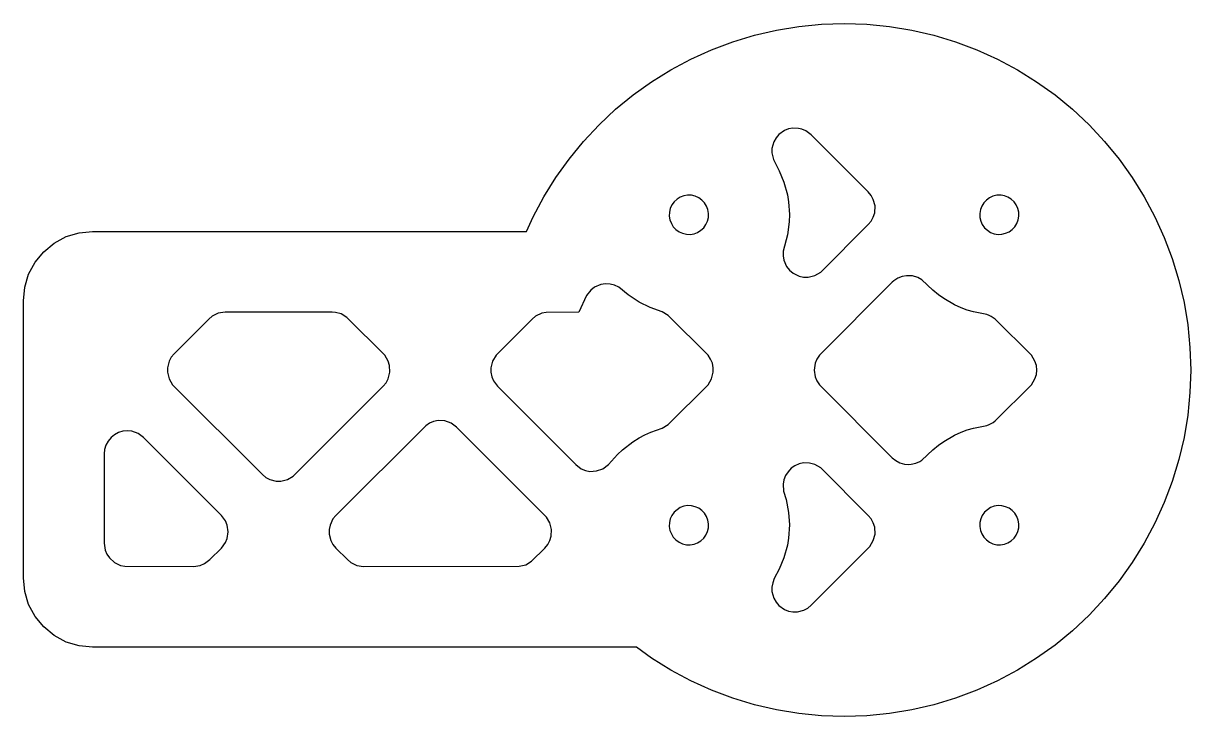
# Model space of a CAD drawing. Header units: millimetres. Extents: x 0 to 101, y 0 to 60.
import ezdxf

# ---------------------------------------------------------------- set-up
doc = ezdxf.new("R2010")
doc.units = ezdxf.units.MM
doc.layers.add('CUT', color=1, linetype='Continuous')

msp = doc.modelspace()

# ---------------------------------------------------------------- linework, layer by layer
at = {"layer": 'CUT'}
for points in [[(71.06, 60), (73.02, 59.94), (74.97, 59.74), (76.91, 59.42), (78.82, 58.98), (80.7, 58.41), (82.54, 57.72), (84.32, 56.91), (86.06, 55.98), (87.72, 54.94), (89.32, 53.8), (90.84, 52.56), (92.27, 51.21), (93.61, 49.78), (94.86, 48.26), (96, 46.67), (97.04, 45), (97.96, 43.27), (98.77, 41.48), (99.46, 39.64), (100.03, 37.76), (100.48, 35.85), (100.8, 33.92), (100.99, 31.96), (101.06, 30), (100.99, 28.04), (100.8, 26.08), (100.48, 24.15), (100.03, 22.24), (99.46, 20.36), (98.77, 18.52), (97.96, 16.73), (97.04, 15), (96, 13.33), (94.86, 11.74), (93.61, 10.22), (92.27, 8.79), (90.84, 7.44), (89.32, 6.2), (87.72, 5.06), (86.06, 4.02), (84.32, 3.09), (82.54, 2.28), (80.7, 1.59), (78.82, 1.02), (76.91, 0.58), (74.97, 0.26), (73.02, 0.06), (71.06, 0), (69.09, 0.06), (67.14, 0.26), (65.2, 0.58), (63.29, 1.02), (61.41, 1.59), (59.57, 2.28), (57.79, 3.09), (56.06, 4.02), (54.39, 5.06), (53.07, 6), (6, 6), (4.83, 6.12), (3.7, 6.46), (2.67, 7.01), (1.76, 7.76), (1.01, 8.67), (0.46, 9.7), (0.12, 10.83), (0, 12), (0, 36), (0.12, 37.17), (0.46, 38.3), (1.01, 39.33), (1.76, 40.24), (2.67, 40.99), (3.7, 41.54), (4.83, 41.88), (6, 42), (43.57, 42), (44.15, 43.27), (45.07, 45), (46.11, 46.67), (47.25, 48.26), (48.5, 49.78), (49.84, 51.21), (51.27, 52.56), (52.79, 53.8), (54.39, 54.94), (56.06, 55.98), (57.79, 56.91), (59.57, 57.72), (61.41, 58.41), (63.29, 58.98), (65.2, 59.42), (67.14, 59.74), (69.09, 59.94), (71.06, 60)], [(67.1, 50.91), (66.62, 50.93), (66.24, 50.86), (65.88, 50.72), (65.41, 50.38), (65.16, 50.08), (64.97, 49.74), (64.81, 49.18), (64.8, 48.8), (64.93, 48.23), (65.44, 47.25), (65.85, 46.26), (66.15, 45.16), (66.25, 44.54), (66.32, 43.47), (66.3, 42.83), (66.15, 41.71), (65.78, 40.29), (65.77, 39.89), (65.84, 39.5), (66.08, 38.96), (66.33, 38.65), (66.63, 38.39), (67.16, 38.13), (67.55, 38.04), (67.95, 38.04), (68.52, 38.18), (69.03, 38.48), (73.15, 42.59), (73.4, 42.89), (73.58, 43.23), (73.7, 43.61), (73.73, 44.2), (73.58, 44.77), (73.4, 45.11), (73.15, 45.41), (68.21, 50.35), (67.75, 50.7), (67.39, 50.85), (67.1, 50.91)], [(57.84, 45.12), (57.51, 45.13), (57.18, 45.08), (56.87, 44.96), (56.59, 44.78), (56.34, 44.56), (56.15, 44.29), (56.01, 43.98), (55.93, 43.66), (55.92, 43.32), (55.98, 43), (56.1, 42.68), (56.27, 42.4), (56.5, 42.16), (56.77, 41.96), (57.07, 41.83), (57.4, 41.75), (57.73, 41.74), (58.06, 41.79), (58.37, 41.91), (58.66, 42.09), (58.9, 42.31), (59.09, 42.59), (59.23, 42.89), (59.31, 43.21), (59.32, 43.55), (59.26, 43.88), (59.14, 44.19), (58.97, 44.47), (58.74, 44.71), (58.47, 44.91), (58.17, 45.04), (57.84, 45.12)], [(84.66, 45.13), (84.27, 45.12), (83.94, 45.04), (83.64, 44.91), (83.37, 44.71), (83.14, 44.47), (82.97, 44.19), (82.85, 43.88), (82.79, 43.55), (82.8, 43.21), (82.88, 42.89), (83.02, 42.59), (83.21, 42.31), (83.46, 42.09), (83.74, 41.91), (84.05, 41.79), (84.38, 41.74), (84.71, 41.75), (85.04, 41.83), (85.34, 41.96), (85.61, 42.16), (85.84, 42.4), (86.02, 42.68), (86.13, 43), (86.19, 43.32), (86.18, 43.66), (86.1, 43.98), (85.96, 44.29), (85.77, 44.56), (85.53, 44.78), (85.24, 44.96), (84.93, 45.08), (84.66, 45.13)], [(50.79, 37.43), (50.4, 37.45), (50, 37.39), (49.45, 37.16), (49.13, 36.92), (48.76, 36.46), (48.09, 35), (45.27, 34.99), (44.88, 34.91), (44.35, 34.66), (44.05, 34.41), (40.92, 31.27), (40.62, 30.77), (40.47, 30.2), (40.47, 29.8), (40.55, 29.42), (40.7, 29.06), (41.05, 28.59), (47.83, 21.81), (48.3, 21.46), (48.66, 21.31), (49.05, 21.23), (49.63, 21.26), (50.18, 21.46), (50.66, 21.81), (51.44, 22.7), (51.86, 23.09), (52.76, 23.78), (53.3, 24.12), (53.8, 24.38), (54.32, 24.62), (55.31, 24.97), (55.82, 25.27), (59.28, 28.73), (59.58, 29.23), (59.73, 29.8), (59.73, 30.2), (59.65, 30.58), (59.5, 30.94), (59.28, 31.27), (55.82, 34.73), (55.31, 35.03), (54.26, 35.41), (53.3, 35.88), (52.35, 36.51), (51.54, 37.16), (51.18, 37.33), (50.79, 37.43)], [(76.97, 38.14), (76.47, 38.16), (76.07, 38.09), (75.7, 37.94), (75.37, 37.72), (75.22, 37.59), (68.92, 31.27), (68.7, 30.94), (68.55, 30.58), (68.46, 30), (68.55, 29.42), (68.7, 29.06), (68.92, 28.73), (75.22, 22.41), (75.53, 22.16), (75.88, 21.97), (76.27, 21.86), (76.67, 21.83), (76.87, 21.84), (77.26, 21.93), (77.62, 22.09), (77.79, 22.2), (78.73, 23.09), (79.22, 23.49), (79.68, 23.82), (80.61, 24.36), (81.19, 24.62), (81.72, 24.82), (82.27, 24.98), (83.41, 25.21), (83.6, 25.28), (83.97, 25.47), (84.14, 25.59), (87.28, 28.73), (87.58, 29.23), (87.7, 29.61), (87.74, 30), (87.7, 30.39), (87.58, 30.77), (87.28, 31.27), (84.14, 34.41), (83.79, 34.64), (83.6, 34.72), (83.41, 34.79), (82.27, 35.02), (81.72, 35.18), (81.19, 35.38), (80.61, 35.64), (79.68, 36.18), (79.22, 36.51), (78.73, 36.91), (77.79, 37.8), (77.45, 38), (76.97, 38.14)], [(27.03, 34.98), (26.74, 35), (17.46, 35), (16.88, 34.91), (16.35, 34.66), (16.05, 34.41), (13.05, 31.41), (12.8, 31.11), (12.62, 30.77), (12.47, 30.2), (12.47, 29.8), (12.62, 29.23), (12.92, 28.73), (20.69, 20.95), (20.99, 20.7), (21.33, 20.52), (21.9, 20.37), (22.3, 20.37), (22.86, 20.52), (23.37, 20.82), (31.15, 28.59), (31.4, 28.89), (31.58, 29.23), (31.73, 29.8), (31.7, 30.39), (31.58, 30.77), (31.28, 31.27), (28, 34.55), (27.5, 34.85), (27.03, 34.98)], [(36.49, 25.6), (35.9, 25.63), (35.52, 25.55), (35.16, 25.4), (34.83, 25.18), (27.05, 17.41), (26.8, 17.11), (26.55, 16.58), (26.47, 16.2), (26.47, 15.8), (26.62, 15.23), (26.8, 14.89), (27.05, 14.59), (28.05, 13.59), (28.35, 13.34), (28.88, 13.09), (29.46, 13), (42.93, 13.01), (43.5, 13.15), (44, 13.45), (45.15, 14.59), (45.4, 14.89), (45.58, 15.23), (45.7, 15.61), (45.73, 16.2), (45.58, 16.77), (45.28, 17.27), (37.51, 25.05), (37.04, 25.4), (36.49, 25.6)], [(9.39, 24.7), (9, 24.74), (8.61, 24.7), (8.23, 24.58), (7.89, 24.4), (7.59, 24.15), (7.34, 23.85), (7.15, 23.5), (7.04, 23.13), (7, 22.74), (7, 15), (7.09, 14.42), (7.24, 14.06), (7.45, 13.73), (7.89, 13.34), (8.42, 13.09), (8.8, 13.01), (14.74, 13), (15.32, 13.09), (15.68, 13.24), (16.15, 13.59), (17.15, 14.59), (17.5, 15.06), (17.65, 15.42), (17.74, 16), (17.65, 16.58), (17.5, 16.94), (17.15, 17.41), (10.41, 24.15), (9.94, 24.5), (9.39, 24.7)], [(68.05, 21.95), (67.55, 21.96), (67.16, 21.87), (66.8, 21.72), (66.47, 21.49), (66.2, 21.2), (65.98, 20.87), (65.84, 20.5), (65.77, 20.11), (65.82, 19.52), (66.03, 18.79), (66.25, 17.67), (66.32, 16.6), (66.25, 15.46), (66.15, 14.84), (65.85, 13.74), (65.44, 12.75), (65, 11.95), (64.87, 11.59), (64.8, 11.2), (64.81, 10.82), (64.97, 10.26), (65.16, 9.92), (65.41, 9.62), (65.88, 9.28), (66.24, 9.14), (66.62, 9.07), (67.01, 9.07), (67.57, 9.22), (67.91, 9.4), (68.21, 9.65), (73.28, 14.73), (73.58, 15.23), (73.73, 15.8), (73.7, 16.39), (73.58, 16.77), (73.4, 17.11), (73.15, 17.41), (69.03, 21.52), (68.52, 21.82), (68.05, 21.95)], [(57.84, 18.25), (57.51, 18.26), (57.18, 18.21), (56.87, 18.09), (56.59, 17.91), (56.34, 17.69), (56.15, 17.41), (56.01, 17.11), (55.93, 16.79), (55.92, 16.45), (55.98, 16.12), (56.1, 15.81), (56.27, 15.53), (56.5, 15.29), (56.77, 15.09), (57.07, 14.96), (57.4, 14.88), (57.73, 14.87), (58.06, 14.92), (58.37, 15.04), (58.66, 15.22), (58.9, 15.44), (59.09, 15.71), (59.23, 16.02), (59.31, 16.34), (59.32, 16.68), (59.26, 17), (59.14, 17.32), (58.97, 17.6), (58.74, 17.84), (58.47, 18.04), (58.17, 18.17), (57.84, 18.25)], [(84.71, 18.25), (84.38, 18.26), (84.05, 18.21), (83.74, 18.09), (83.46, 17.91), (83.21, 17.69), (83.02, 17.41), (82.88, 17.11), (82.8, 16.79), (82.79, 16.45), (82.85, 16.12), (82.97, 15.81), (83.14, 15.53), (83.37, 15.29), (83.64, 15.09), (83.94, 14.96), (84.27, 14.88), (84.6, 14.87), (84.93, 14.92), (85.24, 15.04), (85.53, 15.22), (85.77, 15.44), (85.96, 15.71), (86.1, 16.02), (86.18, 16.34), (86.19, 16.68), (86.13, 17), (86.02, 17.32), (85.84, 17.6), (85.61, 17.84), (85.34, 18.04), (85.04, 18.17), (84.71, 18.25)]]:
    msp.add_lwpolyline(points, close=True, dxfattribs=at)

doc.saveas('drawing.dxf')
